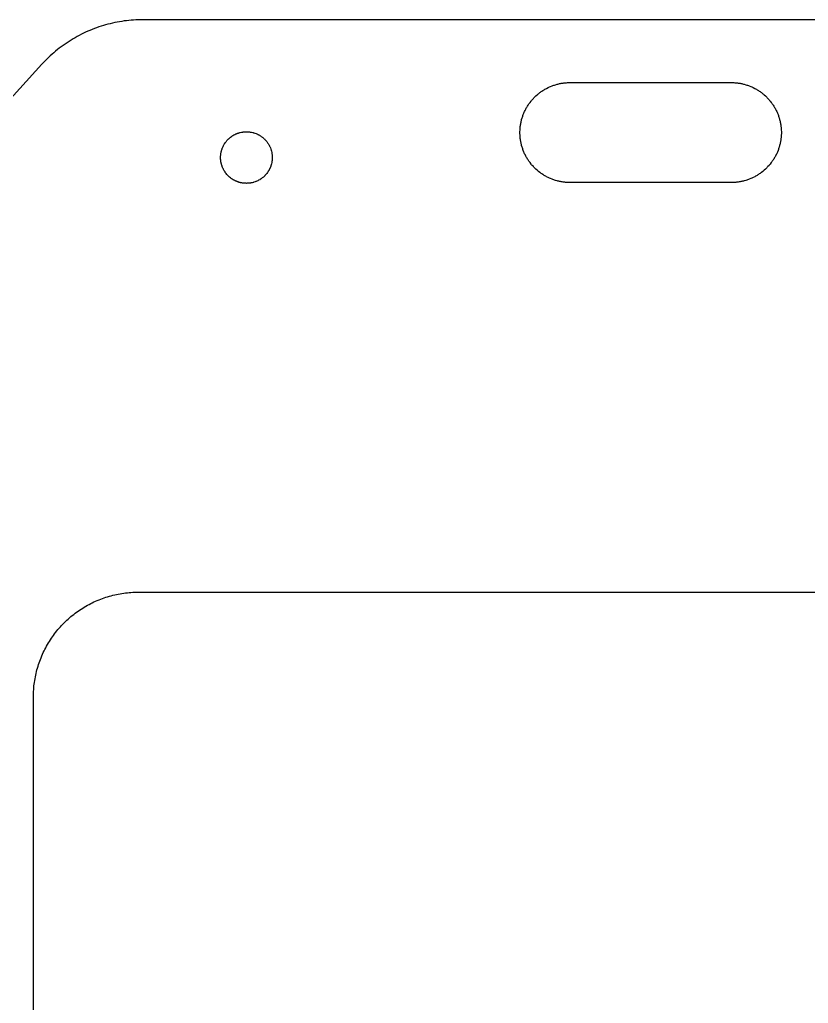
# Model space of a CAD drawing. Header units: metres. Extents: x 0 to 334, y 0 to 488.
# Drawn here: x 36.1 to 85, y 427 to 488 of the extents above; entities that cross this region are included whole.
import ezdxf

# ---------------------------------------------------------------- set-up
doc = ezdxf.new("R2010")
doc.units = ezdxf.units.M

msp = doc.modelspace()

# ---------------------------------------------------------------- linework, layer by layer
for p, q in [((43.7949, 488), (43.6484, 487.999)), ((290.205, 488), (43.7949, 488)), ((40.6406, 487.393), (40.5049, 487.337)), ((40.7773, 487.446), (40.6406, 487.393)), ((40.915, 487.497), (40.7773, 487.446)), ((41.0537, 487.546), (40.915, 487.497)), ((41.1934, 487.592), (41.0537, 487.546)), ((41.334, 487.636), (41.1934, 487.592)), ((41.4746, 487.677), (41.334, 487.636)), ((41.6162, 487.716), (41.4746, 487.677)), ((41.7588, 487.752), (41.6162, 487.716)), ((41.9014, 487.786), (41.7588, 487.752)), ((42.0449, 487.817), (41.9014, 487.786)), ((42.1895, 487.847), (42.0449, 487.817)), ((42.334, 487.873), (42.1895, 487.847)), ((42.4785, 487.897), (42.334, 487.873)), ((42.624, 487.919), (42.4785, 487.897)), ((42.7695, 487.938), (42.624, 487.919)), ((42.915, 487.954), (42.7695, 487.938)), ((43.0615, 487.969), (42.915, 487.954)), ((43.208, 487.979), (43.0615, 487.969)), ((43.3545, 487.988), (43.208, 487.979)), ((43.502, 487.995), (43.3545, 487.988)), ((43.6484, 487.999), (43.502, 487.995)), ((39.4561, 486.809), (39.3301, 486.732)), ((39.583, 486.883), (39.4561, 486.809)), ((39.7109, 486.954), (39.583, 486.883)), ((39.8408, 487.023), (39.7109, 486.954)), ((39.9707, 487.091), (39.8408, 487.023)), ((40.1025, 487.156), (39.9707, 487.091)), ((40.2354, 487.219), (40.1025, 487.156)), ((40.3701, 487.279), (40.2354, 487.219)), ((40.5049, 487.337), (40.3701, 487.279)), ((38.6055, 486.231), (38.4902, 486.141)), ((38.7227, 486.32), (38.6055, 486.231)), ((38.8408, 486.407), (38.7227, 486.32)), ((38.9609, 486.491), (38.8408, 486.407)), ((39.083, 486.574), (38.9609, 486.491)), ((39.2061, 486.654), (39.083, 486.574)), ((39.3301, 486.732), (39.2061, 486.654)), ((37.9365, 485.658), (37.8311, 485.556)), ((38.0439, 485.759), (37.9365, 485.658)), ((38.1523, 485.857), (38.0439, 485.759)), ((38.2637, 485.953), (38.1523, 485.857)), ((38.376, 486.048), (38.2637, 485.953)), ((38.4902, 486.141), (38.376, 486.048)), ((37.5254, 485.238), (33.4268, 480.762)), ((37.625, 485.347), (37.5254, 485.238)), ((37.7275, 485.452), (37.625, 485.347)), ((37.8311, 485.556), (37.7275, 485.452)), ((68.7471, 483.711), (68.7949, 483.737)), ((68.7949, 483.737), (68.8906, 483.786)), ((68.8906, 483.786), (68.9395, 483.81)), ((68.9395, 483.81), (68.9893, 483.832)), ((68.9893, 483.832), (69.0391, 483.854)), ((69.0391, 483.854), (69.1387, 483.895)), ((69.1387, 483.895), (69.1895, 483.913)), ((69.1895, 483.913), (69.2412, 483.931)), ((69.2412, 483.931), (69.292, 483.948)), ((69.292, 483.948), (69.3438, 483.965)), ((69.3438, 483.965), (69.4473, 483.994)), ((69.4473, 483.994), (69.5, 484.008)), ((69.5, 484.008), (69.5527, 484.021)), ((69.5527, 484.021), (69.6055, 484.032)), ((69.6055, 484.032), (69.6582, 484.043)), ((69.6582, 484.043), (69.7119, 484.053)), ((69.7119, 484.053), (69.7646, 484.062)), ((69.7646, 484.062), (69.8184, 484.07)), ((69.8184, 484.07), (69.8721, 484.077)), ((69.8721, 484.077), (69.9258, 484.083)), ((69.9258, 484.083), (69.9795, 484.088)), ((69.9795, 484.088), (70.0342, 484.093)), ((70.0342, 484.093), (70.0879, 484.096)), ((70.0879, 484.096), (70.1963, 484.1)), ((70.1963, 484.1), (80.3037, 484.1)), ((80.3037, 484.1), (80.4121, 484.096)), ((80.4121, 484.096), (80.4658, 484.093)), ((80.4658, 484.093), (80.5205, 484.088)), ((80.5205, 484.088), (80.5742, 484.083)), ((80.5742, 484.083), (80.6279, 484.077)), ((80.6279, 484.077), (80.6816, 484.07)), ((80.6816, 484.07), (80.7354, 484.062)), ((80.7354, 484.062), (80.7881, 484.053)), ((80.7881, 484.053), (80.8418, 484.043)), ((80.8418, 484.043), (80.8945, 484.032)), ((80.8945, 484.032), (80.9473, 484.021)), ((80.9473, 484.021), (81, 484.008)), ((81, 484.008), (81.0527, 483.994)), ((81.0527, 483.994), (81.1562, 483.965)), ((81.1562, 483.965), (81.208, 483.948)), ((81.208, 483.948), (81.2588, 483.931)), ((81.2588, 483.931), (81.3105, 483.913)), ((81.3105, 483.913), (81.3613, 483.895)), ((81.3613, 483.895), (81.4609, 483.854)), ((81.4609, 483.854), (81.5107, 483.832)), ((81.5107, 483.832), (81.5605, 483.81)), ((81.5605, 483.81), (81.6094, 483.786)), ((81.6094, 483.786), (81.7051, 483.737)), ((81.7051, 483.737), (81.7529, 483.711)), ((67.9824, 483.114), (68.0205, 483.153)), ((68.0205, 483.153), (68.0576, 483.192)), ((68.0576, 483.192), (68.0967, 483.229)), ((68.0967, 483.229), (68.1357, 483.268)), ((68.1357, 483.268), (68.2158, 483.34)), ((68.2158, 483.34), (68.2578, 483.375)), ((68.2578, 483.375), (68.2988, 483.409)), ((68.2988, 483.409), (68.3848, 483.476)), ((68.3848, 483.476), (68.4277, 483.508)), ((68.4277, 483.508), (68.4717, 483.539)), ((68.4717, 483.539), (68.5166, 483.57)), ((68.5166, 483.57), (68.5615, 483.6)), ((68.5615, 483.6), (68.6074, 483.629)), ((68.6074, 483.629), (68.6533, 483.657)), ((68.6533, 483.657), (68.7002, 483.685)), ((68.7002, 483.685), (68.7471, 483.711)), ((81.7529, 483.711), (81.7998, 483.685)), ((81.7998, 483.685), (81.8467, 483.657)), ((81.8467, 483.657), (81.8926, 483.629)), ((81.8926, 483.629), (81.9385, 483.6)), ((81.9385, 483.6), (81.9834, 483.57)), ((81.9834, 483.57), (82.0283, 483.539)), ((82.0283, 483.539), (82.0723, 483.508)), ((82.0723, 483.508), (82.1152, 483.476)), ((82.1152, 483.476), (82.2012, 483.409)), ((82.2012, 483.409), (82.2422, 483.375)), ((82.2422, 483.375), (82.2842, 483.34)), ((82.2842, 483.34), (82.3643, 483.268)), ((82.3643, 483.268), (82.4033, 483.229)), ((82.4033, 483.229), (82.4424, 483.192)), ((82.4424, 483.192), (82.4795, 483.153)), ((82.4795, 483.153), (82.5176, 483.114)), ((67.5391, 482.503), (67.5654, 482.55)), ((67.5654, 482.55), (67.5928, 482.597)), ((67.5928, 482.597), (67.6211, 482.643)), ((67.6211, 482.643), (67.6504, 482.688)), ((67.6504, 482.688), (67.6797, 482.733)), ((67.6797, 482.733), (67.7109, 482.778)), ((67.7109, 482.778), (67.7422, 482.822)), ((67.7422, 482.822), (67.7744, 482.865)), ((67.7744, 482.865), (67.8408, 482.951)), ((67.8408, 482.951), (67.875, 482.992)), ((67.875, 482.992), (67.9102, 483.034)), ((67.9102, 483.034), (67.9824, 483.114)), ((82.5176, 483.114), (82.5898, 483.034)), ((82.5898, 483.034), (82.625, 482.992)), ((82.625, 482.992), (82.6592, 482.951)), ((82.6592, 482.951), (82.7256, 482.865)), ((82.7256, 482.865), (82.7578, 482.822)), ((82.7578, 482.822), (82.7891, 482.778)), ((82.7891, 482.778), (82.8203, 482.733)), ((82.8203, 482.733), (82.8496, 482.688)), ((82.8496, 482.688), (82.8789, 482.643)), ((82.8789, 482.643), (82.9072, 482.597)), ((82.9072, 482.597), (82.9346, 482.55)), ((82.9346, 482.55), (82.9609, 482.503)), ((67.2559, 481.803), (67.2852, 481.906)), ((67.2852, 481.906), (67.3018, 481.958)), ((67.3018, 481.958), (67.3193, 482.009)), ((67.3193, 482.009), (67.3369, 482.061)), ((67.3369, 482.061), (67.3555, 482.111)), ((67.3555, 482.111), (67.3965, 482.211)), ((67.3965, 482.211), (67.418, 482.261)), ((67.418, 482.261), (67.4404, 482.311)), ((67.4404, 482.311), (67.4639, 482.359)), ((67.4639, 482.359), (67.5127, 482.455)), ((67.5127, 482.455), (67.5391, 482.503)), ((82.9609, 482.503), (82.9873, 482.455)), ((82.9873, 482.455), (83.0361, 482.359)), ((83.0361, 482.359), (83.0596, 482.311)), ((83.0596, 482.311), (83.082, 482.261)), ((83.082, 482.261), (83.1035, 482.211)), ((83.1035, 482.211), (83.1445, 482.111)), ((83.1445, 482.111), (83.1631, 482.061)), ((83.1631, 482.061), (83.1807, 482.009)), ((83.1807, 482.009), (83.1982, 481.958)), ((83.1982, 481.958), (83.2148, 481.906)), ((83.2148, 481.906), (83.2441, 481.803)), ((67.1621, 481.271), (67.167, 481.324)), ((67.167, 481.324), (67.1729, 481.378)), ((67.1729, 481.378), (67.1797, 481.432)), ((67.1797, 481.432), (67.1885, 481.485)), ((67.1885, 481.485), (67.1973, 481.538)), ((67.1973, 481.538), (67.207, 481.592)), ((67.207, 481.592), (67.2178, 481.645)), ((67.2178, 481.645), (67.2295, 481.697)), ((67.2295, 481.697), (67.2422, 481.75)), ((67.2422, 481.75), (67.2559, 481.803)), ((83.2441, 481.803), (83.2578, 481.75)), ((83.2578, 481.75), (83.2705, 481.697)), ((83.2705, 481.697), (83.2822, 481.645)), ((83.2822, 481.645), (83.293, 481.592)), ((83.293, 481.592), (83.3027, 481.538)), ((83.3027, 481.538), (83.3115, 481.485)), ((83.3115, 481.485), (83.3203, 481.432)), ((83.3203, 481.432), (83.3271, 481.378)), ((83.3271, 481.378), (83.333, 481.324)), ((83.333, 481.324), (83.3379, 481.271)), ((49.1719, 480.676), (49.2148, 480.711)), ((49.2148, 480.711), (49.2822, 480.761)), ((49.2822, 480.761), (49.3057, 480.776)), ((49.3057, 480.776), (49.3281, 480.792)), ((49.3281, 480.792), (49.3525, 480.807)), ((49.3525, 480.807), (49.376, 480.821)), ((49.376, 480.821), (49.4004, 480.836)), ((49.4004, 480.836), (49.4238, 480.85)), ((49.4238, 480.85), (49.4492, 480.862)), ((49.4492, 480.862), (49.4736, 480.876)), ((49.4736, 480.876), (49.499, 480.888)), ((49.499, 480.888), (49.5234, 480.9)), ((49.5234, 480.9), (49.5488, 480.912)), ((49.5488, 480.912), (49.5752, 480.923)), ((49.5752, 480.923), (49.6006, 480.934)), ((49.6006, 480.934), (49.627, 480.943)), ((49.627, 480.943), (49.6523, 480.953)), ((49.6523, 480.953), (49.6787, 480.963)), ((49.6787, 480.963), (49.7061, 480.972)), ((49.7061, 480.972), (49.7324, 480.98)), ((49.7324, 480.98), (49.7588, 480.988)), ((49.7588, 480.988), (49.7861, 480.995)), ((49.7861, 480.995), (49.8125, 481.003)), ((49.8125, 481.003), (49.8945, 481.021)), ((49.8945, 481.021), (49.9492, 481.03)), ((49.9492, 481.03), (49.9775, 481.034)), ((49.9775, 481.034), (50.0049, 481.038)), ((50.0049, 481.038), (50.0332, 481.041)), ((50.0332, 481.041), (50.0605, 481.044)), ((50.0605, 481.044), (50.0889, 481.046)), ((50.0889, 481.046), (50.1162, 481.048)), ((50.1162, 481.048), (50.1719, 481.05)), ((50.1719, 481.05), (50.2275, 481.05)), ((50.2275, 481.05), (50.2842, 481.048)), ((50.2842, 481.048), (50.3115, 481.046)), ((50.3115, 481.046), (50.3398, 481.044)), ((50.3398, 481.044), (50.3945, 481.038)), ((50.3945, 481.038), (50.4229, 481.034)), ((50.4229, 481.034), (50.4502, 481.03)), ((50.4502, 481.03), (50.5049, 481.021)), ((50.5049, 481.021), (50.5869, 481.003)), ((50.5869, 481.003), (50.6143, 480.995)), ((50.6143, 480.995), (50.6406, 480.988)), ((50.6406, 480.988), (50.668, 480.98)), ((50.668, 480.98), (50.7207, 480.963)), ((50.7207, 480.963), (50.7998, 480.934)), ((50.7998, 480.934), (50.8506, 480.912)), ((50.8506, 480.912), (50.876, 480.9)), ((50.876, 480.9), (50.9014, 480.888)), ((50.9014, 480.888), (50.9268, 480.876)), ((50.9268, 480.876), (50.9512, 480.862)), ((50.9512, 480.862), (50.9756, 480.85)), ((50.9756, 480.85), (51, 480.836)), ((51, 480.836), (51.0244, 480.821)), ((51.0244, 480.821), (51.0713, 480.792)), ((51.0713, 480.792), (51.1182, 480.761)), ((51.1182, 480.761), (51.1631, 480.728)), ((51.1631, 480.728), (51.1846, 480.711)), ((51.1846, 480.711), (51.207, 480.693)), ((51.207, 480.693), (51.2285, 480.676)), ((67.1504, 481.054), (67.1543, 481.162)), ((67.1504, 480.946), (67.1504, 481.054)), ((67.1543, 480.838), (67.1504, 480.946)), ((67.1543, 481.162), (67.1572, 481.216)), ((67.1572, 480.784), (67.1543, 480.838)), ((67.1572, 481.216), (67.1621, 481.271)), ((67.1621, 480.729), (67.1572, 480.784)), ((67.167, 480.676), (67.1621, 480.729)), ((83.3379, 480.729), (83.333, 480.676)), ((83.3379, 481.271), (83.3428, 481.216)), ((83.3428, 480.784), (83.3379, 480.729)), ((83.3428, 481.216), (83.3457, 481.162)), ((83.3457, 480.838), (83.3428, 480.784)), ((83.3457, 481.162), (83.3496, 481.054)), ((83.3496, 480.946), (83.3457, 480.838)), ((83.3496, 481.054), (83.3496, 480.946)), ((48.7168, 480.05), (48.7383, 480.101)), ((48.7383, 480.101), (48.7617, 480.151)), ((48.7617, 480.151), (48.7744, 480.177)), ((48.7744, 480.177), (48.7871, 480.201)), ((48.7871, 480.201), (48.8281, 480.274)), ((48.8281, 480.274), (48.8428, 480.298)), ((48.8428, 480.298), (48.8896, 480.368)), ((48.8896, 480.368), (48.9053, 480.391)), ((48.9053, 480.391), (48.9219, 480.413)), ((48.9219, 480.413), (48.9395, 480.435)), ((48.9395, 480.435), (48.957, 480.457)), ((48.957, 480.457), (48.9922, 480.5)), ((48.9922, 480.5), (49.0107, 480.521)), ((49.0107, 480.521), (49.0303, 480.541)), ((49.0303, 480.541), (49.0488, 480.562)), ((49.0488, 480.562), (49.0684, 480.581)), ((49.0684, 480.581), (49.0889, 480.601)), ((49.0889, 480.601), (49.1084, 480.62)), ((49.1084, 480.62), (49.1289, 480.639)), ((49.1289, 480.639), (49.1719, 480.676)), ((51.2285, 480.676), (51.25, 480.657)), ((51.25, 480.657), (51.291, 480.62)), ((51.291, 480.62), (51.3115, 480.601)), ((51.3115, 480.601), (51.3506, 480.562)), ((51.3506, 480.562), (51.3701, 480.541)), ((51.3701, 480.541), (51.4072, 480.5)), ((51.4072, 480.5), (51.4258, 480.479)), ((51.4258, 480.479), (51.4434, 480.457)), ((51.4434, 480.457), (51.4609, 480.435)), ((51.4609, 480.435), (51.4775, 480.413)), ((51.4775, 480.413), (51.5107, 480.368)), ((51.5107, 480.368), (51.542, 480.321)), ((51.542, 480.321), (51.5713, 480.274)), ((51.5713, 480.274), (51.5859, 480.25)), ((51.5859, 480.25), (51.5996, 480.226)), ((51.5996, 480.226), (51.6123, 480.201)), ((51.6123, 480.201), (51.626, 480.177)), ((51.626, 480.177), (51.6377, 480.151)), ((51.6377, 480.151), (51.6504, 480.126)), ((51.6504, 480.126), (51.6621, 480.101)), ((51.6621, 480.101), (51.6836, 480.05)), ((67.1729, 480.622), (67.167, 480.676)), ((67.1797, 480.568), (67.1729, 480.622)), ((67.1885, 480.515), (67.1797, 480.568)), ((67.1973, 480.462), (67.1885, 480.515)), ((67.207, 480.408), (67.1973, 480.462)), ((67.2178, 480.355), (67.207, 480.408)), ((67.2295, 480.303), (67.2178, 480.355)), ((67.2422, 480.25), (67.2295, 480.303)), ((67.2559, 480.197), (67.2422, 480.25)), ((67.2852, 480.094), (67.2559, 480.197)), ((67.3018, 480.042), (67.2852, 480.094)), ((83.2148, 480.094), (83.1982, 480.042)), ((83.2441, 480.197), (83.2148, 480.094)), ((83.2578, 480.25), (83.2441, 480.197)), ((83.2705, 480.303), (83.2578, 480.25)), ((83.2822, 480.355), (83.2705, 480.303)), ((83.293, 480.408), (83.2822, 480.355)), ((83.3027, 480.462), (83.293, 480.408)), ((83.3115, 480.515), (83.3027, 480.462)), ((83.3203, 480.568), (83.3115, 480.515)), ((83.3271, 480.622), (83.3203, 480.568)), ((83.333, 480.676), (83.3271, 480.622)), ((48.5996, 479.45), (48.6006, 479.478)), ((48.6006, 479.506), (48.6025, 479.534)), ((48.6006, 479.478), (48.6006, 479.506)), ((48.6025, 479.534), (48.6035, 479.562)), ((48.6035, 479.562), (48.6064, 479.59)), ((48.6064, 479.59), (48.6084, 479.617)), ((48.6084, 479.617), (48.6123, 479.645)), ((48.6123, 479.645), (48.6152, 479.673)), ((48.6152, 479.673), (48.6201, 479.7)), ((48.6201, 479.7), (48.624, 479.728)), ((48.624, 479.728), (48.6299, 479.755)), ((48.6299, 479.755), (48.6348, 479.782)), ((48.6348, 479.782), (48.6406, 479.81)), ((48.6406, 479.81), (48.6543, 479.864)), ((48.6543, 479.864), (48.6621, 479.891)), ((48.6621, 479.891), (48.6699, 479.918)), ((48.6699, 479.918), (48.6963, 479.997)), ((48.6963, 479.997), (48.7061, 480.023)), ((48.7061, 480.023), (48.7168, 480.05)), ((51.6836, 480.05), (51.7129, 479.971)), ((51.7129, 479.971), (51.7305, 479.918)), ((51.7305, 479.918), (51.7383, 479.891)), ((51.7383, 479.891), (51.7451, 479.864)), ((51.7451, 479.864), (51.7529, 479.837)), ((51.7529, 479.837), (51.7705, 479.755)), ((51.7705, 479.755), (51.7803, 479.7)), ((51.7803, 479.7), (51.7842, 479.673)), ((51.7842, 479.673), (51.7881, 479.645)), ((51.7881, 479.645), (51.7939, 479.59)), ((51.7939, 479.59), (51.7959, 479.562)), ((51.7959, 479.562), (51.7979, 479.534)), ((51.7979, 479.534), (51.7998, 479.478)), ((51.7998, 479.478), (51.7998, 479.422)), ((67.3193, 479.991), (67.3018, 480.042)), ((67.3369, 479.939), (67.3193, 479.991)), ((67.3555, 479.889), (67.3369, 479.939)), ((67.3965, 479.789), (67.3555, 479.889)), ((67.418, 479.739), (67.3965, 479.789)), ((67.4404, 479.689), (67.418, 479.739)), ((67.4639, 479.641), (67.4404, 479.689)), ((67.5127, 479.545), (67.4639, 479.641)), ((67.5391, 479.497), (67.5127, 479.545)), ((67.5654, 479.45), (67.5391, 479.497)), ((82.9609, 479.497), (82.9346, 479.45)), ((82.9873, 479.545), (82.9609, 479.497)), ((83.0361, 479.641), (82.9873, 479.545)), ((83.0596, 479.689), (83.0361, 479.641)), ((83.082, 479.739), (83.0596, 479.689)), ((83.1035, 479.789), (83.082, 479.739)), ((83.1445, 479.889), (83.1035, 479.789)), ((83.1631, 479.939), (83.1445, 479.889)), ((83.1807, 479.991), (83.1631, 479.939)), ((83.1982, 480.042), (83.1807, 479.991)), ((48.6006, 479.422), (48.5996, 479.45)), ((48.6006, 479.395), (48.6006, 479.422)), ((48.6025, 479.366), (48.6006, 479.395)), ((48.6035, 479.339), (48.6025, 479.366)), ((48.6064, 479.311), (48.6035, 479.339)), ((48.6084, 479.283), (48.6064, 479.311)), ((48.6123, 479.255), (48.6084, 479.283)), ((48.6152, 479.228), (48.6123, 479.255)), ((48.6201, 479.199), (48.6152, 479.228)), ((48.624, 479.172), (48.6201, 479.199)), ((48.6299, 479.145), (48.624, 479.172)), ((48.6348, 479.117), (48.6299, 479.145)), ((48.6406, 479.09), (48.6348, 479.117)), ((48.6475, 479.062), (48.6406, 479.09)), ((48.6543, 479.036), (48.6475, 479.062)), ((48.6621, 479.009), (48.6543, 479.036)), ((48.6699, 478.982), (48.6621, 479.009)), ((48.6787, 478.956), (48.6699, 478.982)), ((48.6875, 478.929), (48.6787, 478.956)), ((48.6963, 478.902), (48.6875, 478.929)), ((48.7061, 478.877), (48.6963, 478.902)), ((48.7168, 478.851), (48.7061, 478.877)), ((48.7275, 478.825), (48.7168, 478.851)), ((51.6836, 478.851), (51.6729, 478.825)), ((51.6934, 478.877), (51.6836, 478.851)), ((51.7031, 478.902), (51.6934, 478.877)), ((51.7129, 478.929), (51.7031, 478.902)), ((51.7217, 478.956), (51.7129, 478.929)), ((51.7305, 478.982), (51.7217, 478.956)), ((51.7383, 479.009), (51.7305, 478.982)), ((51.7451, 479.036), (51.7383, 479.009)), ((51.7529, 479.062), (51.7451, 479.036)), ((51.7705, 479.145), (51.7529, 479.062)), ((51.7803, 479.199), (51.7705, 479.145)), ((51.7842, 479.228), (51.7803, 479.199)), ((51.7881, 479.255), (51.7842, 479.228)), ((51.791, 479.283), (51.7881, 479.255)), ((51.7939, 479.311), (51.791, 479.283)), ((51.7959, 479.339), (51.7939, 479.311)), ((51.7979, 479.366), (51.7959, 479.339)), ((51.7998, 479.422), (51.7979, 479.366)), ((67.5928, 479.403), (67.5654, 479.45)), ((67.6211, 479.357), (67.5928, 479.403)), ((67.6504, 479.312), (67.6211, 479.357)), ((67.6797, 479.267), (67.6504, 479.312)), ((67.7109, 479.222), (67.6797, 479.267)), ((67.7422, 479.178), (67.7109, 479.222)), ((67.7744, 479.135), (67.7422, 479.178)), ((67.8408, 479.049), (67.7744, 479.135)), ((67.875, 479.008), (67.8408, 479.049)), ((67.9102, 478.966), (67.875, 479.008)), ((67.9824, 478.886), (67.9102, 478.966)), ((68.0205, 478.847), (67.9824, 478.886)), ((82.5176, 478.886), (82.4795, 478.847)), ((82.5898, 478.966), (82.5176, 478.886)), ((82.625, 479.008), (82.5898, 478.966)), ((82.6592, 479.049), (82.625, 479.008)), ((82.7256, 479.135), (82.6592, 479.049)), ((82.7578, 479.178), (82.7256, 479.135)), ((82.7891, 479.222), (82.7578, 479.178)), ((82.8203, 479.267), (82.7891, 479.222)), ((82.8496, 479.312), (82.8203, 479.267)), ((82.8789, 479.357), (82.8496, 479.312)), ((82.9072, 479.403), (82.8789, 479.357)), ((82.9346, 479.45), (82.9072, 479.403)), ((48.7383, 478.799), (48.7275, 478.825)), ((48.75, 478.773), (48.7383, 478.799)), ((48.7617, 478.749), (48.75, 478.773)), ((48.7744, 478.724), (48.7617, 478.749)), ((48.7871, 478.699), (48.7744, 478.724)), ((48.8008, 478.674), (48.7871, 478.699)), ((48.8145, 478.65), (48.8008, 478.674)), ((48.8281, 478.626), (48.8145, 478.65)), ((48.8428, 478.603), (48.8281, 478.626)), ((48.8584, 478.578), (48.8428, 478.603)), ((48.874, 478.556), (48.8584, 478.578)), ((48.8896, 478.532), (48.874, 478.556)), ((48.9053, 478.51), (48.8896, 478.532)), ((48.9219, 478.487), (48.9053, 478.51)), ((48.9395, 478.465), (48.9219, 478.487)), ((48.9922, 478.4), (48.9395, 478.465)), ((49.0107, 478.379), (48.9922, 478.4)), ((49.0684, 478.318), (49.0107, 478.379)), ((49.1289, 478.261), (49.0684, 478.318)), ((49.1504, 478.242), (49.1289, 478.261)), ((49.2148, 478.189), (49.1504, 478.242)), ((51.25, 478.242), (51.207, 478.207)), ((51.2705, 478.261), (51.25, 478.242)), ((51.291, 478.28), (51.2705, 478.261)), ((51.3115, 478.299), (51.291, 478.28)), ((51.3311, 478.318), (51.3115, 478.299)), ((51.3506, 478.339), (51.3311, 478.318)), ((51.3701, 478.358), (51.3506, 478.339)), ((51.3887, 478.379), (51.3701, 478.358)), ((51.4258, 478.422), (51.3887, 478.379)), ((51.4609, 478.465), (51.4258, 478.422)), ((51.5107, 478.532), (51.4609, 478.465)), ((51.5264, 478.556), (51.5107, 478.532)), ((51.542, 478.578), (51.5264, 478.556)), ((51.5566, 478.603), (51.542, 478.578)), ((51.5713, 478.626), (51.5566, 478.603)), ((51.5859, 478.65), (51.5713, 478.626)), ((51.5996, 478.674), (51.5859, 478.65)), ((51.6123, 478.699), (51.5996, 478.674)), ((51.626, 478.724), (51.6123, 478.699)), ((51.6377, 478.749), (51.626, 478.724)), ((51.6504, 478.773), (51.6377, 478.749)), ((51.6621, 478.799), (51.6504, 478.773)), ((51.6729, 478.825), (51.6621, 478.799)), ((68.0576, 478.808), (68.0205, 478.847)), ((68.0967, 478.771), (68.0576, 478.808)), ((68.1357, 478.732), (68.0967, 478.771)), ((68.2158, 478.66), (68.1357, 478.732)), ((68.2578, 478.625), (68.2158, 478.66)), ((68.2988, 478.591), (68.2578, 478.625)), ((68.3848, 478.524), (68.2988, 478.591)), ((68.4277, 478.492), (68.3848, 478.524)), ((68.4717, 478.461), (68.4277, 478.492)), ((68.5166, 478.43), (68.4717, 478.461)), ((68.5615, 478.4), (68.5166, 478.43)), ((68.6074, 478.371), (68.5615, 478.4)), ((68.6533, 478.343), (68.6074, 478.371)), ((68.7002, 478.315), (68.6533, 478.343)), ((68.7471, 478.289), (68.7002, 478.315)), ((68.7949, 478.263), (68.7471, 478.289)), ((68.8906, 478.214), (68.7949, 478.263)), ((81.7051, 478.263), (81.6094, 478.214)), ((81.7529, 478.289), (81.7051, 478.263)), ((81.7998, 478.315), (81.7529, 478.289)), ((81.8467, 478.343), (81.7998, 478.315)), ((81.8926, 478.371), (81.8467, 478.343)), ((81.9385, 478.4), (81.8926, 478.371)), ((81.9834, 478.43), (81.9385, 478.4)), ((82.0283, 478.461), (81.9834, 478.43)), ((82.0723, 478.492), (82.0283, 478.461)), ((82.1152, 478.524), (82.0723, 478.492)), ((82.2012, 478.591), (82.1152, 478.524)), ((82.2422, 478.625), (82.2012, 478.591)), ((82.2842, 478.66), (82.2422, 478.625)), ((82.3643, 478.732), (82.2842, 478.66)), ((82.4033, 478.771), (82.3643, 478.732)), ((82.4424, 478.808), (82.4033, 478.771)), ((82.4795, 478.847), (82.4424, 478.808)), ((49.2373, 478.172), (49.2148, 478.189)), ((49.2598, 478.155), (49.2373, 478.172)), ((49.2822, 478.14), (49.2598, 478.155)), ((49.3057, 478.124), (49.2822, 478.14)), ((49.3281, 478.108), (49.3057, 478.124)), ((49.3525, 478.093), (49.3281, 478.108)), ((49.376, 478.078), (49.3525, 478.093)), ((49.4004, 478.064), (49.376, 478.078)), ((49.4238, 478.051), (49.4004, 478.064)), ((49.4492, 478.037), (49.4238, 478.051)), ((49.4736, 478.024), (49.4492, 478.037)), ((49.499, 478.012), (49.4736, 478.024)), ((49.5234, 478), (49.499, 478.012)), ((49.5488, 477.988), (49.5234, 478)), ((49.5752, 477.978), (49.5488, 477.988)), ((49.6006, 477.967), (49.5752, 477.978)), ((49.627, 477.956), (49.6006, 477.967)), ((49.6523, 477.946), (49.627, 477.956)), ((49.6787, 477.938), (49.6523, 477.946)), ((49.7061, 477.929), (49.6787, 477.938)), ((49.7324, 477.92), (49.7061, 477.929)), ((49.7588, 477.912), (49.7324, 477.92)), ((49.7861, 477.904), (49.7588, 477.912)), ((49.8125, 477.897), (49.7861, 477.904)), ((49.8398, 477.891), (49.8125, 477.897)), ((49.8672, 477.885), (49.8398, 477.891)), ((49.8945, 477.88), (49.8672, 477.885)), ((49.9219, 477.874), (49.8945, 477.88)), ((49.9492, 477.87), (49.9219, 477.874)), ((49.9775, 477.865), (49.9492, 477.87)), ((50.0049, 477.862), (49.9775, 477.865)), ((50.0332, 477.858), (50.0049, 477.862)), ((50.0605, 477.856), (50.0332, 477.858)), ((50.0889, 477.854), (50.0605, 477.856)), ((50.1162, 477.853), (50.0889, 477.854)), ((50.1445, 477.851), (50.1162, 477.853)), ((50.1719, 477.851), (50.1445, 477.851)), ((50.2002, 477.85), (50.1719, 477.851)), ((50.2275, 477.851), (50.2002, 477.85)), ((50.2559, 477.851), (50.2275, 477.851)), ((50.2842, 477.853), (50.2559, 477.851)), ((50.3115, 477.854), (50.2842, 477.853)), ((50.3398, 477.856), (50.3115, 477.854)), ((50.3672, 477.858), (50.3398, 477.856)), ((50.3945, 477.862), (50.3672, 477.858)), ((50.4229, 477.865), (50.3945, 477.862)), ((50.4502, 477.87), (50.4229, 477.865)), ((50.4775, 477.874), (50.4502, 477.87)), ((50.5049, 477.88), (50.4775, 477.874)), ((50.5322, 477.885), (50.5049, 477.88)), ((50.5596, 477.891), (50.5322, 477.885)), ((50.6143, 477.904), (50.5596, 477.891)), ((50.6406, 477.912), (50.6143, 477.904)), ((50.668, 477.92), (50.6406, 477.912)), ((50.7471, 477.946), (50.668, 477.92)), ((50.7734, 477.956), (50.7471, 477.946)), ((50.7998, 477.967), (50.7734, 477.956)), ((50.8506, 477.988), (50.7998, 477.967)), ((50.9014, 478.012), (50.8506, 477.988)), ((50.9268, 478.024), (50.9014, 478.012)), ((50.9512, 478.037), (50.9268, 478.024)), ((51.0244, 478.078), (50.9512, 478.037)), ((51.0479, 478.093), (51.0244, 478.078)), ((51.1182, 478.14), (51.0479, 478.093)), ((51.1406, 478.155), (51.1182, 478.14)), ((51.1631, 478.172), (51.1406, 478.155)), ((51.1846, 478.189), (51.1631, 478.172)), ((51.207, 478.207), (51.1846, 478.189)), ((68.9395, 478.19), (68.8906, 478.214)), ((68.9893, 478.168), (68.9395, 478.19)), ((69.0391, 478.146), (68.9893, 478.168)), ((69.1387, 478.105), (69.0391, 478.146)), ((69.1895, 478.087), (69.1387, 478.105)), ((69.2412, 478.069), (69.1895, 478.087)), ((69.292, 478.052), (69.2412, 478.069)), ((69.3438, 478.035), (69.292, 478.052)), ((69.4473, 478.006), (69.3438, 478.035)), ((69.5, 477.992), (69.4473, 478.006)), ((69.5527, 477.979), (69.5, 477.992)), ((69.6055, 477.968), (69.5527, 477.979)), ((69.6582, 477.957), (69.6055, 477.968)), ((69.7119, 477.947), (69.6582, 477.957)), ((69.7646, 477.938), (69.7119, 477.947)), ((69.8184, 477.93), (69.7646, 477.938)), ((69.8721, 477.923), (69.8184, 477.93)), ((69.9258, 477.917), (69.8721, 477.923)), ((69.9795, 477.912), (69.9258, 477.917)), ((70.0342, 477.907), (69.9795, 477.912)), ((70.0879, 477.904), (70.0342, 477.907)), ((70.1963, 477.9), (70.0879, 477.904)), ((80.3037, 477.9), (70.1963, 477.9)), ((80.4121, 477.904), (80.3037, 477.9)), ((80.4658, 477.907), (80.4121, 477.904)), ((80.5205, 477.912), (80.4658, 477.907)), ((80.5742, 477.917), (80.5205, 477.912)), ((80.6279, 477.923), (80.5742, 477.917)), ((80.6816, 477.93), (80.6279, 477.923)), ((80.7354, 477.938), (80.6816, 477.93)), ((80.7881, 477.947), (80.7354, 477.938)), ((80.8418, 477.957), (80.7881, 477.947)), ((80.8945, 477.968), (80.8418, 477.957)), ((80.9473, 477.979), (80.8945, 477.968)), ((81, 477.992), (80.9473, 477.979)), ((81.0527, 478.006), (81, 477.992)), ((81.1562, 478.035), (81.0527, 478.006)), ((81.208, 478.052), (81.1562, 478.035)), ((81.2588, 478.069), (81.208, 478.052)), ((81.3105, 478.087), (81.2588, 478.069)), ((81.3613, 478.105), (81.3105, 478.087)), ((81.4609, 478.146), (81.3613, 478.105)), ((81.5107, 478.168), (81.4609, 478.146)), ((81.5605, 478.19), (81.5107, 478.168)), ((81.6094, 478.214), (81.5605, 478.19)), ((40.96, 451.983), (41.0654, 452.026)), ((41.0654, 452.026), (41.1709, 452.068)), ((41.1709, 452.068), (41.2773, 452.108)), ((41.2773, 452.108), (41.3838, 452.146)), ((41.3838, 452.146), (41.4912, 452.182)), ((41.4912, 452.182), (41.5996, 452.216)), ((41.5996, 452.216), (41.708, 452.248)), ((41.708, 452.248), (41.8174, 452.278)), ((41.8174, 452.278), (41.9277, 452.307)), ((41.9277, 452.307), (42.0381, 452.333)), ((42.0381, 452.333), (42.1484, 452.358)), ((42.1484, 452.358), (42.2598, 452.381)), ((42.2598, 452.381), (42.3711, 452.401)), ((42.3711, 452.401), (42.4834, 452.42)), ((42.4834, 452.42), (42.5957, 452.437)), ((42.5957, 452.437), (42.708, 452.451)), ((42.708, 452.451), (42.8203, 452.465)), ((42.8203, 452.465), (42.9336, 452.476)), ((42.9336, 452.476), (43.0469, 452.484)), ((43.0469, 452.484), (43.1602, 452.491)), ((43.1602, 452.491), (43.2734, 452.496)), ((43.2734, 452.496), (43.3867, 452.499)), ((43.3867, 452.499), (43.5, 452.5)), ((43.5, 452.5), (290.5, 452.5)), ((39.8652, 451.389), (39.96, 451.451)), ((39.96, 451.451), (40.0557, 451.513)), ((40.0557, 451.513), (40.1523, 451.571)), ((40.1523, 451.571), (40.25, 451.629)), ((40.25, 451.629), (40.3486, 451.685)), ((40.3486, 451.685), (40.4482, 451.739)), ((40.4482, 451.739), (40.5488, 451.792)), ((40.5488, 451.792), (40.6504, 451.842)), ((40.6504, 451.842), (40.7529, 451.891)), ((40.7529, 451.891), (40.8564, 451.938)), ((40.8564, 451.938), (40.96, 451.983)), ((39.0674, 450.754), (39.1504, 450.83)), ((39.1504, 450.83), (39.2354, 450.905)), ((39.2354, 450.905), (39.3223, 450.979)), ((39.3223, 450.979), (39.4092, 451.052)), ((39.4092, 451.052), (39.498, 451.122)), ((39.498, 451.122), (39.5879, 451.191)), ((39.5879, 451.191), (39.6797, 451.259)), ((39.6797, 451.259), (39.7715, 451.324)), ((39.7715, 451.324), (39.8652, 451.389)), ((38.5205, 450.178), (38.5947, 450.265)), ((38.5947, 450.265), (38.6699, 450.35)), ((38.6699, 450.35), (38.7461, 450.433)), ((38.7461, 450.433), (38.8242, 450.516)), ((38.8242, 450.516), (38.9033, 450.597)), ((38.9033, 450.597), (38.9844, 450.676)), ((38.9844, 450.676), (39.0674, 450.754)), ((38.0488, 449.54), (38.1113, 449.635)), ((38.1113, 449.635), (38.1758, 449.729)), ((38.1758, 449.729), (38.2412, 449.82)), ((38.2412, 449.82), (38.3086, 449.912)), ((38.3086, 449.912), (38.3779, 450.002)), ((38.3779, 450.002), (38.4482, 450.091)), ((38.4482, 450.091), (38.5205, 450.178)), ((37.708, 448.951), (37.7607, 449.052)), ((37.7607, 449.052), (37.8154, 449.151)), ((37.8154, 449.151), (37.8711, 449.25)), ((37.8711, 449.25), (37.9287, 449.348)), ((37.9287, 449.348), (37.9873, 449.444)), ((37.9873, 449.444), (38.0488, 449.54)), ((37.4316, 448.329), (37.4736, 448.435)), ((37.4736, 448.435), (37.5166, 448.54)), ((37.5166, 448.54), (37.5615, 448.644)), ((37.5615, 448.644), (37.6094, 448.747)), ((37.6094, 448.747), (37.6582, 448.85)), ((37.6582, 448.85), (37.708, 448.951)), ((37.2217, 447.683), (37.252, 447.792)), ((37.252, 447.792), (37.2842, 447.9)), ((37.2842, 447.9), (37.3184, 448.009)), ((37.3184, 448.009), (37.3545, 448.116)), ((37.3545, 448.116), (37.3916, 448.223)), ((37.3916, 448.223), (37.4316, 448.329)), ((37.0986, 447.129), (37.1191, 447.24)), ((37.1191, 447.24), (37.1416, 447.352)), ((37.1416, 447.352), (37.167, 447.462)), ((37.167, 447.462), (37.1934, 447.572)), ((37.1934, 447.572), (37.2217, 447.683)), ((37.0156, 446.453), (37.0244, 446.566)), ((37.0244, 446.566), (37.0352, 446.68)), ((37.0352, 446.68), (37.0488, 446.792)), ((37.0488, 446.792), (37.0635, 446.904)), ((37.0635, 446.904), (37.0801, 447.017)), ((37.0801, 447.017), (37.0986, 447.129)), ((37, 446), (37.001, 446.113)), ((37, 85.7178), (37, 446)), ((37.001, 446.113), (37.0039, 446.227)), ((37.0039, 446.227), (37.0088, 446.34)), ((37.0088, 446.34), (37.0156, 446.453))]:
    msp.add_line(p, q)

doc.saveas('drawing.dxf')
